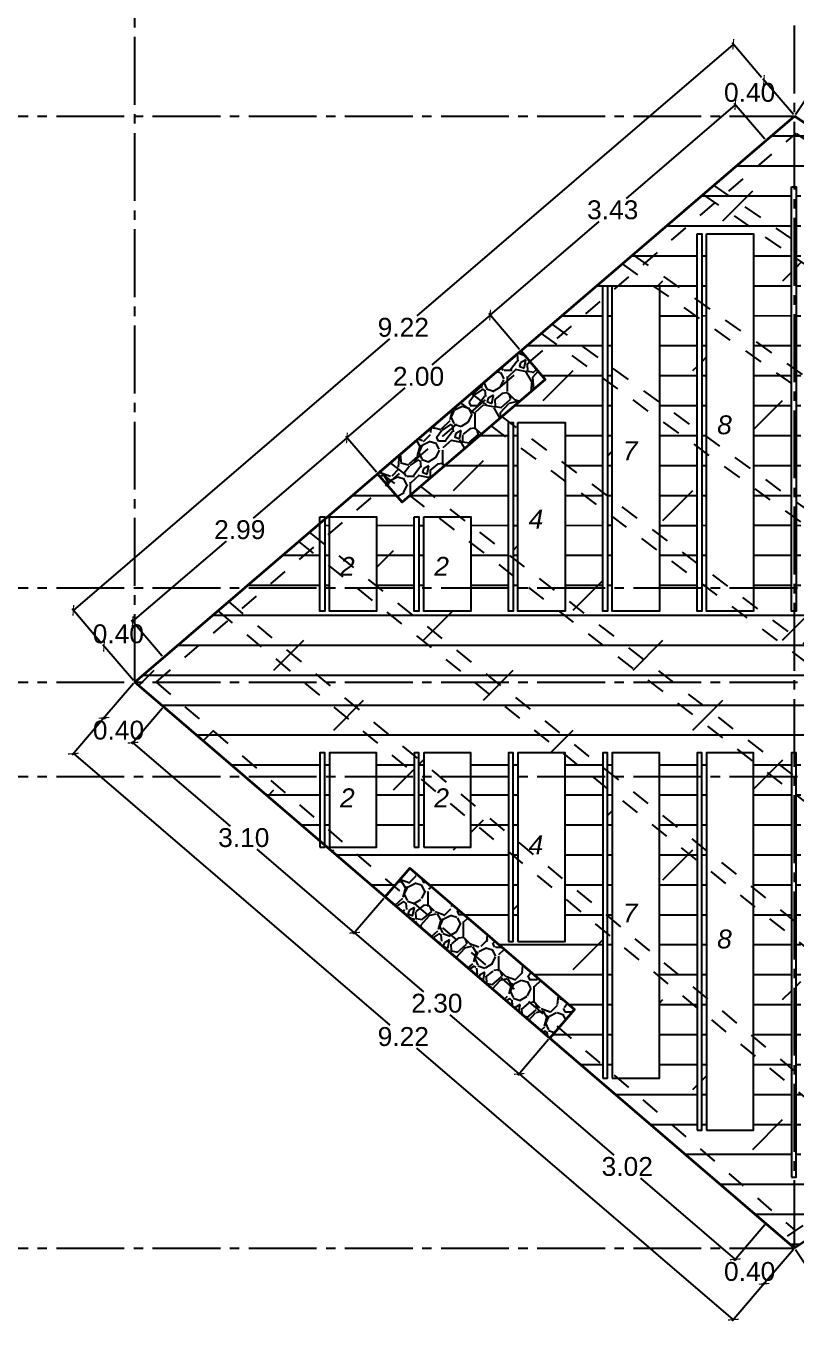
# Model space of a CAD drawing. Header units: millimetres. Extents: x 525387 to 527545, y 2235066 to 2235448.
# Drawn here: x 525720.4 to 525728.57, y 2235115.53 to 2235129.26 of the extents above; entities that cross this region are included whole.
import ezdxf

# ---------------------------------------------------------------- set-up
doc = ezdxf.new("R2010")
doc.units = ezdxf.units.MM
doc.linetypes.add('ACAD_ISO04W100', pattern=[30, 24, -3, 0, -3])
doc.linetypes.add('JIS_02_1.0', pattern=[2, 1, -1])
for name, color, linetype in [('auxiliar', 6, 'Continuous'), ('COTAS', 2, 'Continuous'), ('EJES', 1, 'Continuous'), ('muebles', 2, 'Continuous'), ('pie de plano', 7, 'Continuous'), ('PISOS', 7, 'Continuous')]:
    doc.layers.add(name, color=color, linetype=linetype)
doc.layers.add('muro', color=5, linetype='Continuous', lineweight=35)
doc.styles.add('ARIAL', font='ariali.ttf')
doc.styles.get("Standard").update_dxf_attribs({"font": 'arial.ttf'})
doc.dimstyles.new('ISO-25', dxfattribs={"dimtxt": 0.04, "dimasz": 0.02, "dimexe": 0.02, "dimexo": 0.02, "dimgap": 0.02, "dimtad": 0, "dimtih": 1, "dimtoh": 1, "dimzin": 1, "dimdsep": 46, "dimtxsty": 'Standard', "dimcen": 0.02, "dimazin": 0, "dimtfac": 1, "dimtmove": 0, "dimatfit": 3, "dimfxl": 1, "dimarcsym": 0})
pattern_1 = [(275.5327875, (374.8489626177237, -106.2411473794904), (0.6273574399329953, -6.084874907716776), [0.06834428800000002, -6.766096727913001]), (232.489741, (374.8555520680982, -106.3091733858685), (3.742172111715657, 4.838949047705952), [0.117280944, -11.6108097787048]), (180.0304470999999, (374.7841393160697, -106.4022057998312), (7.551913965062459, -0.02719309270098558), [0.08269630400000003, -8.18694455882]), (314.793689, (374.7440065460292, -106.6340891652735), (-7.150064205075684, 7.236037994876192), [0.106800904, -10.5732874851476]), (340.35365418, (374.8192537547237, -106.70988023588), (-6.21122529612089, 2.243545479999107), [0.10472674, -10.3679615490688]), (44.79368899999994, (374.9178840461332, -106.7450908254305), (-7.236037994876193, -7.150064205075684), [0.106800904, -10.5732874851476]), (85.21424046999998, (374.9936751167397, -106.6698436167359), (-0.713331228173657, -8.301227292328909), [0.1412387319999999, -13.9826230628494]), (119.77532837, (375.0054586785603, -106.5290974094307), (-5.84096313304669, 10.17011610938574), [0.133343904, -13.201051320381]), (168.94956562, (374.9392400379778, -106.4133576097099), (-7.615089159364971, 1.462644555222756), [0.1071626, -10.6091091397424]), (222.7563583, (374.8340642412088, -106.3928174107332), (4.148416395991575, 3.778154232620082), [0.122342656, -5.994787389999998]), (269.9174378, (374.7442345319703, -106.475873628671), (0.004394501780385696, -8.26963969519556), [0.158215584, -15.6633545024354]), (186.3340748299999, (375.0873914885256, -106.266609758957), (-4.649423447424813, -0.5641822458481003), [0.054000908, -5.346113164868801]), (218.9892344, (375.0337199967503, -106.2725674573897), (5.209211191337308, 4.184398494891988), [0.102736396, -10.170927799408]), (272.52, (374.9538664835367, -106.3372067181175), (0.3746566636179876, -0.343069066525513), [0.07184186799999995, -0.6465786216855995]), (250.71859051, (374.8848928492458, -106.3222643965877), (0.9660320055696191, 2.559421451071473), [0.03868826400000001, -3.8301244737788]), (339.3214094900001, (374.8721177144975, -106.3587824350367), (-1.467039057424998, 0.6545505358561683), [0.05471312400000002, -2.680950598]), (78.48375653, (374.9233061435203, -106.3781030751445), (0.2798938724068459, 1.810108123894643), [0.088863932, -2.873259630582]), (209.08505118, (374.9410474037736, -106.2910283596145), (1.060794796647549, 0.4062442607659413), [0.06425742800000002, -1.5421796233656]), (63.90954033399998, (374.6731376559127, -106.5760832999351), (2.306720674400933, 4.775773835756019), [0.09001760000000003, -8.911765334507802]), (117.86617594, (374.7127265640411, -106.4952382137938), (2.748947033521418, -5.272386386344656), [0.075519788, -7.476443135640001]), (340.71859051, (374.8661160710499, -106.2224145463095), (-2.559421451073359, 0.9660320055702818), [0.07737602000000002, -3.7914367177788]), (31.13045967000001, (374.939152147948, -106.2479648158059), (-4.554660655918425, -2.717359436921628), [0.09001760000000003, -8.911765334508]), (26.96395478000001, (374.9054247873559, -106.7887861211809), (-2.46465865986332, -1.187145185038752), [0.08680703999999993, -4.253546862621198]), (342.2951406, (374.982795237817, -106.7494251989936), (-5.836568633452923, 1.90047641053246), [0.072734424, -7.200718676144002]), (114.32140949, (375.2442034253331, -106.5617370461988), (-1.187145185193641, 2.464658659788772), [0.07737602000000002, -3.7914367177788]), (64.87402463999999, (375.2123356364182, -106.4912279770681), (-2.961271209956159, -6.242812893326421), [0.08515654800000004, -8.430475196040002]), (116.96395478, (375.0760995827357, -106.7453188113715), (1.187145185021635, -2.464658659871579), [0.04340352, -4.296950382621201]), (148.829932474, (375.2236192813416, -106.5842164460158), (-1.841695720997398, 0.997619602483961), [0.02590292, -2.564398992905201]), (213.483756532, (375.2014557574955, -106.5708095593257), (1.403863863194308, 0.7809009243283227), [0.10472674, -1.9898109178138]), (233.52900596, (375.1141091110094, -106.6285874387231), (3.056034001422586, 4.089635702864697), [0.09705340000000001, -9.608272972667402]), (351.21006753, (374.9570252432459, -106.4089792911318), (-1.092382393783055, 0.3114814693571332), [0.073264776, -1.758355271936]), (40.67722659000002, (375.0294295682021, -106.4201750460254), (6.581487457871514, 5.683025148798748), [0.127911352, -12.6632018130062]), (108.4653959, (375.126436534742, -106.3368029521167), (1.250320379162404, -3.900110120169852), [0.05230164800000001, -5.177878463622001]), (137.52, (375.1098708883427, -106.2871939029485), (-0.717725730143433, -0.03158759709247172), [0.03048000000000001, -0.4775200000000001]), (167.77643716, (375.0960080297704, -106.6257884999996), (3.99487291136442, -0.9028568114857463), [0.07057339200000001, -6.986788154640001]), (95.53278749999993, (375.0270343954795, -106.6108461784698), (-0.627357439911695, 6.08487490771884), [0.136688576, -6.697752439912999]), (47.51999999999998, (375.0138554947305, -106.4747941657135), (-0.03158759709247172, 0.717725730143433), [0.13208, -0.3759200000000001]), (12.82484650000002, (375.1030534520271, -106.3773834331729), (6.053287309852534, 1.345083173776907), [0.08032191199999994, -7.951863344827998]), (301.5746041, (375.181371530401, -106.3595542828898), (1.155557587976896, -1.746932929699745), [0.073965816, -3.624330007754401]), (255.16597536, (375.2201007006465, -106.4225702187481), (-2.771745628541102, -10.5491672738024), [0.12042902, -11.9224928845876]), (222.94607874, (375.1892684296741, -106.5389857154257), (-4.834554528448964, -4.527467560507797), [0.127405892, -12.613169291248])]

# ---------------------------------------------------------------- blocks, each defined once
blk = doc.blocks.new('_ArchTick')
at = {"color": 0, "linetype": 'ByBlock', "lineweight": 0, "const_width": 0.15}
blk.add_lwpolyline([(-0.5, -0.5), (0.5, 0.5)], dxfattribs=at)
blk = doc.blocks.new('*D290')
at = {"layer": 'COTAS', "color": 0, "linetype": 'Continuous', "lineweight": -2, "transparency": 16777216}
for p, q in [((525728.2344360173, 2235116.545794011), (525727.9090403308, 2235116.16616571)), ((525728.5381386582, 2235116.285477462), (525728.2127429714, 2235115.905849161)), ((525727.9220561584, 2235116.181350843), (525727.9314404483, 2235116.173307166)), ((525728.225758799, 2235115.921034293), (525728.216374509, 2235115.92907797))]:
    blk.add_line(p, q, dxfattribs=at)
at = {"layer": 'Defpoints', "color": 0, "linetype": 'Continuous', "transparency": 16777216}
for p in [(525728.247451845, 2235116.560979143), (525728.5511544856, 2235116.300662594), (525727.9220561584, 2235116.181350843)]:
    blk.add_point(p, dxfattribs=at)
at = {"layer": 'COTAS', "color": 0, "linetype": 'Continuous', "lineweight": -2, "transparency": 16777216, "xscale": 0.08, "yscale": 0.08, "zscale": 0.08}
for p, rotation in [((525727.9220561584, 2235116.181350843), 139.3987053369087), ((525728.225758799, 2235115.921034293), 319.3987053369087)]:
    blk.add_blockref('_ArchTick', p, dxfattribs=dict(at, rotation=rotation))
at = {"layer": 'COTAS', "color": 0, "linetype": 'Continuous', "lineweight": -3, "transparency": 16777216, "insert": (525728.0739074786, 2235116.051192568), "char_height": 0.2, "attachment_point": 5}
blk.add_mtext('0.40', dxfattribs=at)
blk = doc.blocks.new('*D291')
at = {"layer": 'COTAS', "color": 0, "linetype": 'Continuous', "lineweight": -2, "transparency": 16777216}
for p, q in [((525725.941826952, 2235118.510887496), (525725.6164312648, 2235118.131259194)), ((525725.6294470924, 2235118.146444326), (525726.6332050125, 2235117.286080395)), ((525727.9220561576, 2235116.181350842), (525726.9182982367, 2235117.041714774)), ((525728.2344360172, 2235116.545794011), (525727.90904033, 2235116.166165709))]:
    blk.add_line(p, q, dxfattribs=at)
at = {"layer": 'Defpoints', "color": 0, "linetype": 'Continuous', "transparency": 16777216}
for p in [(525725.9548427794, 2235118.526072628), (525725.6294470924, 2235118.146444326), (525728.2474518446, 2235116.560979143)]:
    blk.add_point(p, dxfattribs=at)
at = {"layer": 'COTAS', "color": 0, "linetype": 'Continuous', "lineweight": -2, "transparency": 16777216, "xscale": 0.08, "yscale": 0.08, "zscale": 0.08}
for p, rotation in [((525725.6294470924, 2235118.146444326), 139.3987053525996), ((525727.9220561576, 2235116.181350842), 319.3987053525996)]:
    blk.add_blockref('_ArchTick', p, dxfattribs=dict(at, rotation=rotation))
at = {"layer": 'COTAS', "color": 0, "linetype": 'Continuous', "lineweight": -3, "transparency": 16777216, "insert": (525726.7757516253, 2235117.163897584), "char_height": 0.2, "attachment_point": 5}
blk.add_mtext('3.02', dxfattribs=at)
blk = doc.blocks.new('*D292')
at = {"layer": 'COTAS', "color": 0, "linetype": 'Continuous', "lineweight": -2, "transparency": 16777216}
for p, q in [((525724.1955367663, 2235120.007707654), (525723.87014108, 2235119.628079354)), ((525723.8831569074, 2235119.643264486), (525724.613755388, 2235119.017037217)), ((525725.6294470925, 2235118.146444326), (525724.8988486121, 2235118.772671596)), ((525725.9418269517, 2235118.510887495), (525725.6164312651, 2235118.131259195))]:
    blk.add_line(p, q, dxfattribs=at)
at = {"layer": 'Defpoints', "color": 0, "linetype": 'Continuous', "transparency": 16777216}
for p in [(525724.208552594, 2235120.022892787), (525723.8831569074, 2235119.643264486), (525725.9548427791, 2235118.526072627)]:
    blk.add_point(p, dxfattribs=at)
at = {"layer": 'COTAS', "color": 0, "linetype": 'Continuous', "lineweight": -2, "transparency": 16777216, "xscale": 0.08, "yscale": 0.08, "zscale": 0.08}
for p, rotation in [((525723.8831569074, 2235119.643264486), 139.3987053443007), ((525725.6294470925, 2235118.146444326), 319.3987053443007)]:
    blk.add_blockref('_ArchTick', p, dxfattribs=dict(at, rotation=rotation))
at = {"layer": 'COTAS', "color": 0, "linetype": 'Continuous', "lineweight": -3, "transparency": 16777216, "insert": (525724.756302, 2235118.894854406), "char_height": 0.2, "attachment_point": 5}
blk.add_mtext('2.30', dxfattribs=at)
blk = doc.blocks.new('*D293')
at = {"layer": 'COTAS', "color": 0, "linetype": 'Continuous', "lineweight": -2, "transparency": 16777216}
for p, q in [((525721.845456807, 2235122.022061906), (525721.5200611202, 2235121.642433605)), ((525721.5330769476, 2235121.657618737), (525722.5655703146, 2235120.772624422)), ((525723.883156907, 2235119.643264486), (525722.8506635388, 2235120.528258801)), ((525724.1955367664, 2235120.007707655), (525723.8701410796, 2235119.628079354))]:
    blk.add_line(p, q, dxfattribs=at)
at = {"layer": 'Defpoints', "color": 0, "linetype": 'Continuous', "transparency": 16777216}
for p in [(525721.8584726346, 2235122.037247038), (525721.5330769476, 2235121.657618737), (525724.2085525938, 2235120.022892787)]:
    blk.add_point(p, dxfattribs=at)
at = {"layer": 'COTAS', "color": 0, "linetype": 'Continuous', "lineweight": -2, "transparency": 16777216, "xscale": 0.08, "yscale": 0.08, "zscale": 0.08}
for p, rotation in [((525721.5330769476, 2235121.657618737), 139.3987053503208), ((525723.883156907, 2235119.643264486), 319.3987053503208)]:
    blk.add_blockref('_ArchTick', p, dxfattribs=dict(at, rotation=rotation))
at = {"layer": 'COTAS', "color": 0, "linetype": 'Continuous', "lineweight": -3, "transparency": 16777216, "insert": (525722.7081169273, 2235120.650441612), "char_height": 0.2, "attachment_point": 5}
blk.add_mtext('3.10', dxfattribs=at)
blk = doc.blocks.new('*D294')
at = {"layer": 'COTAS', "color": 0, "linetype": 'Continuous', "lineweight": -2, "transparency": 16777216}
for p, q in [((525721.538138658, 2235122.285477462), (525721.212742971, 2235121.90584916)), ((525721.845456807, 2235122.022061906), (525721.5200611199, 2235121.642433604)), ((525721.2257587984, 2235121.921034292), (525721.2369508416, 2235121.911441112)), ((525721.5330769473, 2235121.657618736), (525721.5218849028, 2235121.667211917))]:
    blk.add_line(p, q, dxfattribs=at)
at = {"layer": 'Defpoints', "color": 0, "linetype": 'Continuous', "transparency": 16777216}
for p in [(525721.5511544854, 2235122.300662593), (525721.8584726343, 2235122.037247038), (525721.2257587984, 2235121.921034292)]:
    blk.add_point(p, dxfattribs=at)
at = {"layer": 'COTAS', "color": 0, "linetype": 'Continuous', "lineweight": -2, "transparency": 16777216, "xscale": 0.08, "yscale": 0.08, "zscale": 0.08}
for p, rotation in [((525721.2257587984, 2235121.921034292), 139.3987053728696), ((525721.5330769473, 2235121.657618736), 319.3987053728696)]:
    blk.add_blockref('_ArchTick', p, dxfattribs=dict(at, rotation=rotation))
at = {"layer": 'COTAS', "color": 0, "linetype": 'Continuous', "lineweight": -3, "transparency": 16777216, "insert": (525721.3794178724, 2235121.789326515), "char_height": 0.2, "attachment_point": 5}
blk.add_mtext('0.40', dxfattribs=at)
blk = doc.blocks.new('*D295')
at = {"layer": 'COTAS', "color": 0, "linetype": 'Continuous', "lineweight": -2, "transparency": 16777216}
for p, q in [((525721.2127429724, 2235121.905849162), (525720.8873472856, 2235121.526220861)), ((525720.9003631133, 2235121.541405994), (525724.2578960824, 2235118.663520591)), ((525727.9003631133, 2235115.541405994), (525724.5428301432, 2235118.419291396)), ((525728.2127429724, 2235115.905849162), (525727.8873472856, 2235115.526220861))]:
    blk.add_line(p, q, dxfattribs=at)
at = {"layer": 'Defpoints', "color": 0, "linetype": 'Continuous', "transparency": 16777216}
for p in [(525721.2257587998, 2235121.921034294), (525728.2257588, 2235115.921034294), (525727.9003631133, 2235115.541405994)]:
    blk.add_point(p, dxfattribs=at)
at = {"layer": 'COTAS', "color": 0, "linetype": 'Continuous', "lineweight": -2, "transparency": 16777216, "xscale": 0.08, "yscale": 0.08, "zscale": 0.08}
for p, rotation in [((525720.9003631133, 2235121.541405994), 139.3987053549955), ((525727.9003631133, 2235115.541405994), 319.3987053549955)]:
    blk.add_blockref('_ArchTick', p, dxfattribs=dict(at, rotation=rotation))
at = {"layer": 'COTAS', "color": 0, "linetype": 'Continuous', "lineweight": -3, "transparency": 16777216, "insert": (525724.4003631133, 2235118.541405994), "char_height": 0.2, "attachment_point": 5}
blk.add_mtext('9.22', dxfattribs=at)
blk = doc.blocks.new('*D301')
at = {"layer": 'COTAS', "color": 0, "linetype": 'Continuous', "lineweight": -2, "transparency": 16777216}
for p, q in [((525728.8950686072, 2235116.505901666), (525729.172418705, 2235116.08987652)), ((525728.5622484895, 2235116.284021588), (525728.8395985872, 2235115.867996441)), ((525729.161324701, 2235116.106517525), (525728.8285045833, 2235115.884637447))]:
    blk.add_line(p, q, dxfattribs=at)
at = {"layer": 'Defpoints', "color": 0, "linetype": 'Continuous', "transparency": 16777216}
for p in [(525728.8839746033, 2235116.522542672), (525728.5511544856, 2235116.300662594), (525728.8285045833, 2235115.884637447)]:
    blk.add_point(p, dxfattribs=at)
at = {"layer": 'COTAS', "color": 0, "linetype": 'Continuous', "lineweight": -2, "transparency": 16777216, "xscale": 0.08, "yscale": 0.08, "zscale": 0.08}
for p, rotation in [((525729.161324701, 2235116.106517525), 33.69006751672998), ((525728.8285045833, 2235115.884637447), 213.69006751673)]:
    blk.add_blockref('_ArchTick', p, dxfattribs=dict(at, rotation=rotation))
at = {"layer": 'COTAS', "color": 0, "linetype": 'Continuous', "lineweight": -3, "transparency": 16777216, "insert": (525728.9949146421, 2235115.995577486), "char_height": 0.2, "attachment_point": 5}
blk.add_mtext('0.40', dxfattribs=at)
blk = doc.blocks.new('*D309')
at = {"layer": 'COTAS', "color": 0, "linetype": 'Continuous', "lineweight": -2, "transparency": 16777216}
for p, q in [((525728.5622484895, 2235128.3173036), (525728.8395985874, 2235128.733328747)), ((525728.8285045834, 2235128.716687741), (525729.161324701, 2235128.494807663)), ((525728.8950686071, 2235128.095423521), (525729.172418705, 2235128.511448669))]:
    blk.add_line(p, q, dxfattribs=at)
at = {"layer": 'Defpoints', "color": 0, "linetype": 'Continuous', "transparency": 16777216}
for p in [(525729.161324701, 2235128.494807663), (525728.5511544856, 2235128.300662594), (525728.8839746031, 2235128.078782516)]:
    blk.add_point(p, dxfattribs=at)
at = {"layer": 'COTAS', "color": 0, "linetype": 'Continuous', "lineweight": -2, "transparency": 16777216, "xscale": 0.08, "yscale": 0.08, "zscale": 0.08}
for p, rotation in [((525728.8285045834, 2235128.716687741), 146.30993248327), ((525729.161324701, 2235128.494807663), 326.30993248327)]:
    blk.add_blockref('_ArchTick', p, dxfattribs=dict(at, rotation=rotation))
at = {"layer": 'COTAS', "color": 0, "linetype": 'Continuous', "lineweight": -3, "transparency": 16777216, "insert": (525728.9949146422, 2235128.605747702), "char_height": 0.2, "attachment_point": 5}
blk.add_mtext('0.40', dxfattribs=at)
blk = doc.blocks.new('*D311')
at = {"layer": 'COTAS', "color": 0, "linetype": 'Continuous', "lineweight": -2, "transparency": 16777216}
for p, q in [((525721.8418412989, 2235122.576164275), (525721.5164456125, 2235122.955792577)), ((525721.52946144, 2235122.940607444), (525721.5200771507, 2235122.932563768)), ((525721.538138658, 2235122.315847727), (525721.2127429717, 2235122.695476027)), ((525721.2257587992, 2235122.680290895), (525721.2351430898, 2235122.688334573))]:
    blk.add_line(p, q, dxfattribs=at)
at = {"layer": 'Defpoints', "color": 0, "linetype": 'Continuous', "transparency": 16777216}
for p in [(525721.52946144, 2235122.940607444), (525721.8548571264, 2235122.560979144), (525721.5511544856, 2235122.300662594)]:
    blk.add_point(p, dxfattribs=at)
at = {"layer": 'COTAS', "color": 0, "linetype": 'Continuous', "lineweight": -2, "transparency": 16777216, "xscale": 0.08, "yscale": 0.08, "zscale": 0.08}
for p, rotation in [((525721.52946144, 2235122.940607444), 40.60129464138709), ((525721.2257587992, 2235122.680290895), 220.6012946413871)]:
    blk.add_blockref('_ArchTick', p, dxfattribs=dict(at, rotation=rotation))
at = {"layer": 'COTAS', "color": 0, "linetype": 'Continuous', "lineweight": -3, "transparency": 16777216, "insert": (525721.3776101201, 2235122.81044917), "char_height": 0.2, "attachment_point": 5}
blk.add_mtext('0.40', dxfattribs=at)
blk = doc.blocks.new('*D312')
at = {"layer": 'COTAS', "color": 0, "linetype": 'Continuous', "lineweight": -2, "transparency": 16777216}
for p, q in [((525723.8025012735, 2235124.888927302), (525722.8084483872, 2235124.036881971)), ((525724.1148811328, 2235124.524484132), (525723.789485446, 2235124.904112434)), ((525721.5294614396, 2235122.940607444), (525722.5235143263, 2235123.792652776)), ((525721.841841299, 2235122.576164275), (525721.5164456121, 2235122.955792577))]:
    blk.add_line(p, q, dxfattribs=at)
at = {"layer": 'Defpoints', "color": 0, "linetype": 'Continuous', "transparency": 16777216}
for p in [(525723.8025012735, 2235124.888927302), (525724.1278969604, 2235124.509299001), (525721.8548571265, 2235122.560979143)]:
    blk.add_point(p, dxfattribs=at)
at = {"layer": 'COTAS', "color": 0, "linetype": 'Continuous', "lineweight": -2, "transparency": 16777216, "xscale": 0.08, "yscale": 0.08, "zscale": 0.08}
for p, rotation in [((525723.8025012735, 2235124.888927302), 40.60129464307118), ((525721.5294614396, 2235122.940607444), 220.6012946430712)]:
    blk.add_blockref('_ArchTick', p, dxfattribs=dict(at, rotation=rotation))
at = {"layer": 'COTAS', "color": 0, "linetype": 'Continuous', "lineweight": -3, "transparency": 16777216, "insert": (525722.6659813566, 2235123.914767373), "char_height": 0.2, "attachment_point": 5}
blk.add_mtext('2.99', dxfattribs=at)
blk = doc.blocks.new('*D313')
at = {"layer": 'COTAS', "color": 0, "linetype": 'Continuous', "lineweight": -2, "transparency": 16777216}
for p, q in [((525725.6333943375, 2235125.82606688), (525725.3079986509, 2235126.205695181)), ((525725.3210144785, 2235126.190510049), (525724.7042249067, 2235125.661833272)), ((525723.8025012739, 2235124.888927301), (525724.4192908459, 2235125.417604078)), ((525724.1148811327, 2235124.524484133), (525723.7894854464, 2235124.904112434))]:
    blk.add_line(p, q, dxfattribs=at)
at = {"layer": 'Defpoints', "color": 0, "linetype": 'Continuous', "transparency": 16777216}
for p in [(525725.3210144785, 2235126.190510049), (525725.6464101649, 2235125.810881748), (525724.1278969602, 2235124.509299001)]:
    blk.add_point(p, dxfattribs=at)
at = {"layer": 'COTAS', "color": 0, "linetype": 'Continuous', "lineweight": -2, "transparency": 16777216, "xscale": 0.08, "yscale": 0.08, "zscale": 0.08}
for p, rotation in [((525725.3210144785, 2235126.190510049), 40.60129465151573), ((525723.8025012739, 2235124.888927301), 220.6012946515158)]:
    blk.add_blockref('_ArchTick', p, dxfattribs=dict(at, rotation=rotation))
at = {"layer": 'COTAS', "color": 0, "linetype": 'Continuous', "lineweight": -3, "transparency": 16777216, "insert": (525724.5617578762, 2235125.539718675), "char_height": 0.2, "attachment_point": 5}
blk.add_mtext('2.00', dxfattribs=at)
blk = doc.blocks.new('*D314')
at = {"layer": 'COTAS', "color": 0, "linetype": 'Continuous', "lineweight": -2, "transparency": 16777216}
for p, q in [((525727.922056158, 2235128.419974347), (525726.7640819304, 2235127.427425008)), ((525728.2344360171, 2235128.055531178), (525727.9090403304, 2235128.435159478)), ((525725.3210144785, 2235126.190510049), (525726.4789887063, 2235127.183059387)), ((525725.6333943376, 2235125.82606688), (525725.3079986509, 2235126.205695181))]:
    blk.add_line(p, q, dxfattribs=at)
at = {"layer": 'Defpoints', "color": 0, "linetype": 'Continuous', "transparency": 16777216}
for p in [(525727.922056158, 2235128.419974347), (525728.2474518445, 2235128.040346046), (525725.646410165, 2235125.810881748)]:
    blk.add_point(p, dxfattribs=at)
at = {"layer": 'COTAS', "color": 0, "linetype": 'Continuous', "lineweight": -2, "transparency": 16777216, "xscale": 0.08, "yscale": 0.08, "zscale": 0.08}
for p, rotation in [((525727.922056158, 2235128.419974347), 40.60129465345191), ((525725.3210144785, 2235126.190510049), 220.6012946534519)]:
    blk.add_blockref('_ArchTick', p, dxfattribs=dict(at, rotation=rotation))
at = {"layer": 'COTAS', "color": 0, "linetype": 'Continuous', "lineweight": -3, "transparency": 16777216, "insert": (525726.6215353184, 2235127.305242198), "char_height": 0.2, "attachment_point": 5}
blk.add_mtext('3.43', dxfattribs=at)
blk = doc.blocks.new('*D315')
at = {"layer": 'COTAS', "color": 0, "linetype": 'Continuous', "lineweight": -2, "transparency": 16777216}
for p, q in [((525728.5381386577, 2235128.315847726), (525728.2127429706, 2235128.695476028)), ((525728.225758798, 2235128.680290896), (525728.2163745121, 2235128.672247223)), ((525728.2344360173, 2235128.055531177), (525727.90904033, 2235128.435159479)), ((525727.9220561574, 2235128.419974347), (525727.9314404507, 2235128.428018027))]:
    blk.add_line(p, q, dxfattribs=at)
at = {"layer": 'Defpoints', "color": 0, "linetype": 'Continuous', "transparency": 16777216}
for p in [(525728.225758798, 2235128.680290896), (525728.5511544852, 2235128.300662594), (525728.2474518447, 2235128.040346045)]:
    blk.add_point(p, dxfattribs=at)
at = {"layer": 'COTAS', "color": 0, "linetype": 'Continuous', "lineweight": -2, "transparency": 16777216, "xscale": 0.08, "yscale": 0.08, "zscale": 0.08}
for p, rotation in [((525728.225758798, 2235128.680290896), 40.60129462330023), ((525727.9220561574, 2235128.419974347), 220.6012946233002)]:
    blk.add_blockref('_ArchTick', p, dxfattribs=dict(at, rotation=rotation))
at = {"layer": 'COTAS', "color": 0, "linetype": 'Continuous', "lineweight": -3, "transparency": 16777216, "insert": (525728.0739074808, 2235128.550132624), "char_height": 0.2, "attachment_point": 5}
blk.add_mtext('0.40', dxfattribs=at)
blk = doc.blocks.new('*D316')
at = {"layer": 'COTAS', "color": 0, "linetype": 'Continuous', "lineweight": -2, "transparency": 16777216}
for p, q in [((525727.9003631121, 2235129.059919196), (525724.5428301429, 2235126.182033794)), ((525728.1997271437, 2235128.710661159), (525727.8873472846, 2235129.075104328)), ((525720.9003631128, 2235123.059919196), (525724.257896082, 2235125.937804599)), ((525721.1997271442, 2235122.710661159), (525720.8873472853, 2235123.075104328))]:
    blk.add_line(p, q, dxfattribs=at)
at = {"layer": 'Defpoints', "color": 0, "linetype": 'Continuous', "transparency": 16777216}
for p in [(525727.9003631121, 2235129.059919196), (525728.2127429711, 2235128.695476027), (525721.2127429717, 2235122.695476027)]:
    blk.add_point(p, dxfattribs=at)
at = {"layer": 'COTAS', "color": 0, "linetype": 'Continuous', "lineweight": -2, "transparency": 16777216, "xscale": 0.08, "yscale": 0.08, "zscale": 0.08}
for p, rotation in [((525727.9003631121, 2235129.059919196), 40.60129464735863), ((525720.9003631128, 2235123.059919196), 220.6012946473586)]:
    blk.add_blockref('_ArchTick', p, dxfattribs=dict(at, rotation=rotation))
at = {"layer": 'COTAS', "color": 0, "linetype": 'Continuous', "lineweight": -3, "transparency": 16777216, "insert": (525724.4003631123, 2235126.059919196), "char_height": 0.2, "attachment_point": 5}
blk.add_mtext('9.22', dxfattribs=at)

msp = doc.modelspace()

# ---------------------------------------------------------------- hatches: boundary and pattern name
at = {"layer": 'muro', "linetype": 'Continuous', "lineweight": -3}
h = msp.add_hatch(dxfattribs=at)
h.set_pattern_fill('GRAVEL', color=41, scale=0.02, angle=47.51999999999998)
h.set_pattern_definition(pattern_1)
h.paths.add_polyline_path([(525724.1278969604, 2235124.509299001), (525725.646410165, 2235125.810881748), (525725.9067267143, 2235125.507179107), (525724.3882135098, 2235124.20559636)])
h = msp.add_hatch(dxfattribs=at)
h.set_pattern_fill('GRAVEL', color=41, scale=0.02, angle=47.51999999999998)
h.set_pattern_definition(pattern_1)
h.paths.add_polyline_path([(525724.2085525938, 2235120.022892787), (525724.4688691432, 2235120.326595427), (525726.2151593287, 2235118.829775269), (525725.9548427791, 2235118.526072627)])
at = {"layer": 'PISOS', "linetype": 'Continuous'}
h = msp.add_hatch(dxfattribs=at)
h.set_pattern_fill('DOLMIT', color=30, scale=0.05)
h.set_pattern_definition([(0, (5.62637140811421, -2.378599222749472), (0, 0.3175), []), (45, (5.62637140811421, -2.378599222749472), (-0.6349995671750494, 0.6349995671750494), [0.4490128060534577, -0.8980256121069154])])
h.paths.add_polyline_path([(525732.9055510259, 2235119.684333791), (525733.1274311044, 2235119.351513673), (525736.0511544856, 2235121.300662594), (525736.0511544856, 2235123.300662594), (525733.3333909679, 2235125.112504939), (525733.1115108894, 2235124.779684821), (525731.1977952123, 2235126.055495272), (525731.419675291, 2235126.38831539), (525728.5511544856, 2235128.300662594), (525725.6464101651, 2235125.810881748), (525725.9067267143, 2235125.507179107), (525724.3882135098, 2235124.20559636), (525724.1278969602, 2235124.509299001), (525723.5664149445, 2235124.028028701), (525723.5664149445, 2235123.050662594), (525723.5164149444, 2235123.050662594), (525723.5164149444, 2235123.985171559), (525721.5511544856, 2235122.300662594), (525723.5164149444, 2235120.616153629), (525723.5164149444, 2235121.550662594), (525723.5664149445, 2235121.550662594), (525723.5664149445, 2235120.573296486), (525724.208552594, 2235120.022892787), (525724.4688691432, 2235120.326595427), (525726.2151593287, 2235118.829775269), (525725.9548427794, 2235118.526072628), (525728.5511544856, 2235116.300662594), (525731.4633305157, 2235118.242113281), (525731.2414504371, 2235118.574933399)])
h.paths.add_polyline_path([(525730.5164149444, 2235121.550662594), (525730.5664149445, 2235121.550662594), (525730.5664149445, 2235118.550662594), (525730.5164149444, 2235118.550662594)], flags=16)
h.paths.add_polyline_path([(525730.6164149445, 2235121.550662594), (525731.1164149445, 2235121.550662594), (525731.1164149445, 2235118.550662594), (525730.6164149445, 2235118.550662594)], flags=16)
h.paths.add_polyline_path([(525730.1164149445, 2235121.550662594), (525730.1164149445, 2235117.550662594), (525729.6164149445, 2235117.550662594), (525729.6164149445, 2235121.550662594)], flags=16)
h.paths.add_polyline_path([(525730.5164149444, 2235123.050662594), (525730.5164149444, 2235126.050662594), (525730.5664149445, 2235126.050662594), (525730.5664149445, 2235123.050662594)], flags=16)
h.paths.add_polyline_path([(525730.6164149445, 2235123.050662594), (525730.6164149445, 2235126.050662594), (525731.1164149445, 2235126.050662594), (525731.1164149445, 2235123.050662594)], flags=16)
h.paths.add_polyline_path([(525730.1164149445, 2235123.050662594), (525729.6164149445, 2235123.050662594), (525729.6164149445, 2235127.050662594), (525730.1164149445, 2235127.050662594)], flags=16)
h.paths.add_polyline_path([(525729.5664149445, 2235121.550662594), (525729.5664149445, 2235117.550662594), (525729.5164149444, 2235117.550662594), (525729.5164149444, 2235121.550662594)], flags=16)
h.paths.add_polyline_path([(525731.5164149444, 2235121.550662594), (525731.5664149445, 2235121.550662594), (525731.5664149445, 2235119.550662594), (525731.5164149444, 2235119.550662594)], flags=16)
h.paths.add_polyline_path([(525729.5664149445, 2235123.050662594), (525729.5164149444, 2235123.050662594), (525729.5164149444, 2235127.050662594), (525729.5664149445, 2235127.050662594)], flags=16)
h.paths.add_polyline_path([(525731.6164149445, 2235121.550662594), (525732.1164149445, 2235121.550662594), (525732.1164149445, 2235119.550662594), (525731.6164149445, 2235119.550662594)], flags=16)
h.paths.add_polyline_path([(525731.5164149444, 2235123.050662594), (525731.5164149444, 2235125.050662594), (525731.5664149445, 2235125.050662594), (525731.5664149445, 2235123.050662594)], flags=16)
h.paths.add_polyline_path([(525731.6164149445, 2235123.050662594), (525731.6164149445, 2235125.050662594), (525732.1164149445, 2235125.050662594), (525732.1164149445, 2235123.050662594)], flags=16)
h.paths.add_polyline_path([(525729.1164149445, 2235121.550662594), (525729.1164149445, 2235117.050662594), (525728.6164149445, 2235117.050662594), (525728.6164149445, 2235121.550662594)], flags=16)
h.paths.add_polyline_path([(525729.1164149445, 2235123.050662594), (525728.6164149445, 2235123.050662594), (525728.6164149445, 2235127.550662594), (525729.1164149445, 2235127.550662594)], flags=16)
h.paths.add_polyline_path([(525728.5664149445, 2235121.550662594), (525728.5664149445, 2235117.050662594), (525728.5164149444, 2235117.050662594), (525728.5164149444, 2235121.550662594)], flags=16)
h.paths.add_polyline_path([(525728.5664149445, 2235123.050662594), (525728.5164149444, 2235123.050662594), (525728.5164149444, 2235127.550662594), (525728.5664149445, 2235127.550662594)], flags=16)
h.paths.add_polyline_path([(525728.1164149445, 2235121.550662594), (525728.1164149445, 2235117.550662594), (525727.6164149445, 2235117.550662594), (525727.6164149445, 2235121.550662594)], flags=16)
edge = h.paths.add_edge_path(flags=16)
edge.add_line((525732.9288747833, 2235122.160264918), (525732.9164149447, 2235122.160264918))
edge.add_line((525732.9164085172, 2235122.16025849), (525732.928868484, 2235122.16025849))
edge.add_spline(control_points=[(525732.9288729316, 2235121.611075079), (525732.9288640968, 2235121.664969333), (525732.928873553, 2235122.104860319), (525732.9288747833, 2235122.160264918)], knot_values=[5.057852021218152, 5.057852021218152, 5.057852021218152, 5.057852021218152, 5.940469445185541, 5.940469445185541, 5.940469445185541, 5.940469445185541], degree=3, periodic=0)
edge = h.paths.add_edge_path(flags=16)
edge.add_line((525732.928874912, 2235121.585673072), (525733.1352039347, 2235121.585673072))
edge.add_spline(control_points=[(525733.132932984, 2235121.583012032), (525733.1374162582, 2235121.586900751), (525733.1406975652, 2235121.592152127), (525733.1422337692, 2235121.597879148)], knot_values=[7, 7, 7, 7, 8, 8, 8, 8], degree=3, periodic=0)
edge.add_spline(control_points=[(525733.1422337692, 2235121.597879148), (525733.1426354966, 2235121.599370359), (525733.1429311677, 2235121.60097084), (525733.1430950721, 2235121.602500617)], knot_values=[6, 6, 6, 6, 7, 7, 7, 7], degree=3, periodic=0)
edge.add_spline(control_points=[(525733.1430950721, 2235121.602500617), (525733.1463795926, 2235121.633417532), (525733.1500337024, 2235121.675891333), (525733.1521451797, 2235121.706898235)], knot_values=[5, 5, 5, 5, 6, 6, 6, 6], degree=3, periodic=0)
edge.add_spline(control_points=[(525733.1521451797, 2235121.706898235), (525733.1542180914, 2235121.73776373), (525733.1562138714, 2235121.78007684), (525733.1571137405, 2235121.810993756)], knot_values=[4, 4, 4, 4, 5, 5, 5, 5], degree=3, periodic=0)
edge.add_spline(control_points=[(525733.1571137405, 2235121.810993756), (525733.1604657511, 2235121.92939076), (525733.155574322, 2235122.051033719), (525733.1430950721, 2235122.168820098)], knot_values=[3, 3, 3, 3, 4, 4, 4, 4], degree=3, periodic=0)
edge.add_spline(control_points=[(525733.1430950721, 2235122.168820098), (525733.1426740622, 2235122.172811658), (525733.1414367429, 2235122.176719659), (525733.1394891699, 2235122.180222719)], knot_values=[2, 2, 2, 2, 3, 3, 3, 3], degree=3, periodic=0)
edge.add_spline(control_points=[(525733.1394891699, 2235122.180222719), (525733.1369534687, 2235122.184799194), (525733.1331900896, 2235122.18869434), (525733.1287003874, 2235122.19138109)], knot_values=[1, 1, 1, 1, 2, 2, 2, 2], degree=3, periodic=0)
edge.add_spline(control_points=[(525733.1287003874, 2235122.19138109), (525733.1242538643, 2235122.194055181), (525733.1190863965, 2235122.195536598), (525733.1138935256, 2235122.195648607)], knot_values=[0.03919110576119356, 0.03919110576119356, 0.03919110576119356, 0.03919110576119356, 1, 1, 1, 1], degree=3, periodic=0)
edge.add_spline(control_points=[(525733.1138935254, 2235122.195648607), (525733.0905264515, 2235122.195648396), (525733.0764466769, 2235122.195650215), (525733.0761641276, 2235122.195655467)], knot_values=[0, 0, 0, 0, 0.1634146282220537, 0.1634146282220537, 0.1634146282220537, 0.1634146282220537], degree=3, periodic=0)
edge.add_line((525732.9585805266, 2235122.195656399), (525732.9578474688, 2235122.195642611))
edge.add_line((525732.9578474688, 2235122.195642611), (525732.9522393586, 2235122.194922716))
edge.add_line((525732.9522393586, 2235122.194922716), (525732.928874912, 2235122.181170498))
edge.add_line((525732.928874912, 2235122.181170498), (525732.928874912, 2235121.585673072))
edge = h.paths.add_edge_path(flags=16)
edge.add_line((525732.9164085172, 2235122.41566469), (525732.9164085172, 2235122.441066697))
edge.add_line((525732.9164085172, 2235122.441066697), (525732.9288729307, 2235122.990162828))
edge.add_spline(control_points=[(525732.9288747833, 2235122.441060269), (525732.928873553, 2235122.496464868), (525732.9288640968, 2235122.936355854), (525732.9288729316, 2235122.990250108)], knot_values=[5.057852021218152, 5.057852021218152, 5.057852021218152, 5.057852021218152, 5.940469445185541, 5.940469445185541, 5.940469445185541, 5.940469445185541], degree=3, periodic=0)
edge.add_line((525732.9288729316, 2235122.990250108), (525732.9164149447, 2235122.990250108))
edge.add_line((525732.9164149447, 2235122.990250108), (525732.8810051132, 2235123.025659939))
edge.add_spline(control_points=[(525732.9585384394, 2235123.025659939), (525732.9587306897, 2235123.025659939), (525732.9948389246, 2235123.025659939), (525733.0211596562, 2235123.025659939)], knot_values=[0.363617622800011, 0.363617622800011, 0.363617622800011, 0.363617622800011, 1, 1, 1, 1], degree=3, periodic=0)
edge.add_line((525733.0211596561, 2235123.025659939), (525733.0211596561, 2235123.030660638))
edge.add_line((525733.0211596561, 2235123.030660638), (525733.6511544858, 2235123.030660638))
edge.add_line((525733.6511544858, 2235123.030660638), (525733.6511544858, 2235122.980660079))
edge.add_line((525733.6511544858, 2235122.980660079), (525733.6511544858, 2235122.450669581))
edge.add_line((525733.6511544858, 2235122.450669581), (525733.6511544858, 2235122.400662594))
edge.add_line((525733.6511544858, 2235122.400662594), (525732.928874912, 2235122.400662594))
edge.add_line((525732.928874912, 2235122.400662594), (525732.928874912, 2235122.415658263))
edge.add_line((525732.928874912, 2235122.415658263), (525732.9164149447, 2235122.415658263))
h.paths.add_polyline_path([(525728.1164149445, 2235123.050662594), (525727.6164149445, 2235123.050662594), (525727.6164149445, 2235127.050662594), (525728.1164149445, 2235127.050662594)], flags=16)
edge = h.paths.add_edge_path(flags=16)
edge.add_spline(control_points=[(525733.1287003874, 2235122.409944097), (525733.1242538643, 2235122.407270007), (525733.1190863965, 2235122.40578859), (525733.1138935256, 2235122.40567658)], knot_values=[0.03919110576119356, 0.03919110576119356, 0.03919110576119356, 0.03919110576119356, 1, 1, 1, 1], degree=3, periodic=0)
edge.add_line((525733.1188460827, 2235122.405663293), (525733.0211660836, 2235122.405663293))
edge.add_line((525733.0211660836, 2235122.405663293), (525733.0211660836, 2235122.363230172))
h.paths.add_polyline_path([(525727.5664149445, 2235121.550662594), (525727.5664149445, 2235117.550662594), (525727.5164149444, 2235117.550662594), (525727.5164149444, 2235121.550662594)], flags=16)
h.paths.add_polyline_path([(525727.5664149445, 2235123.050662594), (525727.5164149444, 2235123.050662594), (525727.5164149444, 2235127.050662594), (525727.5664149445, 2235127.050662594)], flags=16)
h.paths.add_polyline_path([(525727.1164149445, 2235121.550662594), (525727.1164149445, 2235118.100662594), (525726.6164149445, 2235118.100662594), (525726.6164149445, 2235121.550662594)], flags=16)
h.paths.add_polyline_path([(525727.1164149445, 2235123.050662594), (525726.6164149445, 2235123.050662594), (525726.6164149445, 2235126.500662594), (525727.1164149445, 2235126.500662594)], flags=16)
h.paths.add_polyline_path([(525726.5664149445, 2235121.550662594), (525726.5664149445, 2235118.100662594), (525726.5164149444, 2235118.100662594), (525726.5164149444, 2235121.550662594)], flags=16)
h.paths.add_polyline_path([(525726.5664149445, 2235123.050662594), (525726.5164149444, 2235123.050662594), (525726.5164149444, 2235126.500662594), (525726.5664149445, 2235126.500662594)], flags=16)
h.paths.add_polyline_path([(525726.1164149445, 2235121.550662594), (525726.1164149445, 2235119.550662594), (525725.6164149445, 2235119.550662594), (525725.6164149445, 2235121.550662594)], flags=16)
h.paths.add_polyline_path([(525734.8511544856, 2235123.050662594), (525735.4511544856, 2235123.050662594), (525735.4511544856, 2235121.550662594), (525734.8511544856, 2235121.550662594)], flags=16)
h.paths.add_polyline_path([(525726.1164149445, 2235123.050662594), (525725.6164149445, 2235123.050662594), (525725.6164149445, 2235125.050662594), (525726.1164149445, 2235125.050662594)], flags=16)
h.paths.add_polyline_path([(525725.5664149445, 2235121.550662594), (525725.5664149445, 2235119.550662594), (525725.5164149444, 2235119.550662594), (525725.5164149444, 2235121.550662594)], flags=16)
h.paths.add_polyline_path([(525725.5664149445, 2235123.050662594), (525725.5164149444, 2235123.050662594), (525725.5164149444, 2235125.050662594), (525725.5664149445, 2235125.050662594)], flags=16)
h.paths.add_polyline_path([(525725.1164149445, 2235121.550662594), (525725.1164149445, 2235120.550662594), (525724.6164149445, 2235120.550662594), (525724.6164149445, 2235121.550662594)], flags=16)
h.paths.add_polyline_path([(525725.1164149445, 2235123.050662594), (525724.6164149445, 2235123.050662594), (525724.6164149445, 2235124.050662594), (525725.1164149445, 2235124.050662594)], flags=16)
h.paths.add_polyline_path([(525724.5664149445, 2235121.550662594), (525724.5664149445, 2235120.550662594), (525724.5164149444, 2235120.550662594), (525724.5164149444, 2235121.550662594)], flags=16)
h.paths.add_polyline_path([(525724.5664149445, 2235123.050662594), (525724.5164149444, 2235123.050662594), (525724.5164149444, 2235124.050662594), (525724.5664149445, 2235124.050662594)], flags=16)
h.paths.add_polyline_path([(525724.1164149445, 2235121.550662594), (525724.1164149445, 2235120.550662594), (525723.6164149445, 2235120.550662594), (525723.6164149445, 2235121.550662594)], flags=16)
h.paths.add_polyline_path([(525724.1164149445, 2235123.050662594), (525723.6164149445, 2235123.050662594), (525723.6164149445, 2235124.050662594), (525724.1164149445, 2235124.050662594)], flags=16)
h.paths.add_polyline_path([(525723.6792248873, 2235120.923048907), (525723.9366600852, 2235120.923048907), (525723.9366600852, 2235121.224276738), (525723.6792248873, 2235121.224276738)], flags=8)
h.paths.add_polyline_path([(525724.6792248873, 2235120.923048907), (525724.9366600852, 2235120.923048907), (525724.9366600852, 2235121.224276738), (525724.6792248873, 2235121.224276738)], flags=8)
h.paths.add_polyline_path([(525725.6794295257, 2235120.424072099), (525725.934818339, 2235120.424072099), (525725.934818339, 2235120.7240721), (525725.6794295257, 2235120.7240721)], flags=8)
h.paths.add_polyline_path([(525726.680111654, 2235119.70248274), (525726.9450502625, 2235119.70248274), (525726.9450502625, 2235119.998389971), (525726.680111654, 2235119.998389971)], flags=8)
h.paths.add_polyline_path([(525727.6783381206, 2235119.42216214), (525727.9382289802, 2235119.42216214), (525727.9382289802, 2235119.728710571), (525727.6783381206, 2235119.728710571)], flags=8)
h.paths.add_polyline_path([(525728.678372227, 2235119.172196247), (525728.9358756377, 2235119.172196247), (525728.9358756377, 2235119.47854004), (525728.678372227, 2235119.47854004)], flags=8)
h.paths.add_polyline_path([(525729.6783381206, 2235119.42216214), (525729.9382289802, 2235119.42216214), (525729.9382289802, 2235119.728710571), (525729.6783381206, 2235119.728710571)], flags=8)
h.paths.add_polyline_path([(525730.678372227, 2235119.922196247), (525730.9391498532, 2235119.922196247), (525730.9391498532, 2235120.22854004), (525730.678372227, 2235120.22854004)], flags=8)
h.paths.add_polyline_path([(525731.6794295257, 2235120.424072099), (525731.934818339, 2235120.424072099), (525731.934818339, 2235120.7240721), (525731.6794295257, 2235120.7240721)], flags=8)
h.paths.add_polyline_path([(525723.6792248873, 2235123.37704845), (525723.9366600852, 2235123.37704845), (525723.9366600852, 2235123.678276281), (525723.6792248873, 2235123.678276281)], flags=8)
h.paths.add_polyline_path([(525724.6792248873, 2235123.37704845), (525724.9366600852, 2235123.37704845), (525724.9366600852, 2235123.678276281), (525724.6792248873, 2235123.678276281)], flags=8)
h.paths.add_polyline_path([(525725.6794295257, 2235123.877253088), (525725.934818339, 2235123.877253088), (525725.934818339, 2235124.177253089), (525725.6794295257, 2235124.177253089)], flags=8)
h.paths.add_polyline_path([(525726.680111654, 2235124.602935217), (525726.9450502625, 2235124.602935217), (525726.9450502625, 2235124.898842447), (525726.680111654, 2235124.898842447)], flags=8)
h.paths.add_polyline_path([(525727.6783381206, 2235124.872614617), (525727.9382289802, 2235124.872614617), (525727.9382289802, 2235125.179163048), (525727.6783381206, 2235125.179163048)], flags=8)
h.paths.add_polyline_path([(525728.678372227, 2235125.122785149), (525728.9358756377, 2235125.122785149), (525728.9358756377, 2235125.429128941), (525728.678372227, 2235125.429128941)], flags=8)
h.paths.add_polyline_path([(525729.6783381206, 2235124.872614617), (525729.9382289802, 2235124.872614617), (525729.9382289802, 2235125.179163048), (525729.6783381206, 2235125.179163048)], flags=8)
h.paths.add_polyline_path([(525730.678372227, 2235124.372785149), (525730.9391498532, 2235124.372785149), (525730.9391498532, 2235124.679128941), (525730.678372227, 2235124.679128941)], flags=8)
h.paths.add_polyline_path([(525731.6794295257, 2235123.877253088), (525731.934818339, 2235123.877253088), (525731.934818339, 2235124.177253089), (525731.6794295257, 2235124.177253089)], flags=8)

# ---------------------------------------------------------------- linework, layer by layer
at = {"layer": 'auxiliar', "linetype": 'JIS_02_1.0', "lineweight": -3, "ltscale": 0.2}
for p, q in [((525721.7802388358, 2235122.299458941), (525728.5669834014, 2235128.116668569)), ((525728.5669834015, 2235128.116668569), (525737.2910582379, 2235122.307542659)), ((525727.5793060345, 2235127.467649636), (525736.3197200499, 2235121.479706304)), ((525727.6931945249, 2235127.565268342), (525736.4445275938, 2235121.562911334)), ((525726.835234564, 2235126.82987409), (525735.3379007023, 2235120.825160073)), ((525726.721346074, 2235126.732255384), (525735.2130931584, 2235120.741955043)), ((525725.9772746033, 2235126.094479838), (525734.2312738114, 2235120.087408811)), ((525725.863386113, 2235125.996861132), (525734.1064662664, 2235120.004203783)), ((525725.0054261524, 2235125.26146688), (525732.9998393758, 2235119.266452521)), ((525725.1193146425, 2235125.359085585), (525733.1246469201, 2235119.34965755)), ((525724.2613546818, 2235124.623691333), (525732.0180200273, 2235118.611906291)), ((525724.1474661916, 2235124.526072628), (525731.8932124831, 2235118.528701262)), ((525723.4033947211, 2235123.888297081), (525730.9113931372, 2235117.874155028)), ((525723.2895062309, 2235123.790678376), (525730.7865855929, 2235117.790949999)), ((525722.4315462703, 2235123.055284124), (525729.6799587015, 2235117.053198738)), ((525722.5454347603, 2235123.152902829), (525729.804766244, 2235117.13640377)), ((525721.7802388358, 2235122.299458941), (525728.5577108255, 2235116.485311051)), ((525737.2910582381, 2235122.307542659), (525728.4328473345, 2235116.402068723))]:
    msp.add_line(p, q, dxfattribs=at)
at = {"layer": 'EJES', "linetype": 'ACAD_ISO04W100', "ltscale": 0.03}
for p, q in [((525721.5511544856, 2235122.300662594), (525721.5511544856, 2235130.750421502)), ((525728.5511544856, 2235116.300662594), (525728.5511544856, 2235130.750421502)), ((525717.6604460995, 2235128.300662594), (525728.5511544856, 2235128.300662594)), ((525717.6604460995, 2235123.300662594), (525736.4511544855, 2235123.300662594)), ((525717.6604460995, 2235122.300662594), (525737.5511544856, 2235122.300662594)), ((525717.6604460995, 2235121.300662594), (525736.4511544855, 2235121.300662594)), ((525717.6604460995, 2235116.300662594), (525728.5511544856, 2235116.300662594))]:
    msp.add_line(p, q, dxfattribs=at)
at = {"layer": 'muebles', "color": 6}
for points in [[(525728.5164149444, 2235127.550662594), (525728.5664149445, 2235127.550662594), (525728.5664149445, 2235123.050662594), (525728.5164149444, 2235123.050662594)], [(525727.5164149444, 2235127.050662594), (525727.5664149445, 2235127.050662594), (525727.5664149445, 2235123.050662594), (525727.5164149444, 2235123.050662594)], [(525727.6164149445, 2235127.050662594), (525728.1164149445, 2235127.050662594), (525728.1164149445, 2235123.050662594), (525727.6164149445, 2235123.050662594)], [(525726.5164149444, 2235126.500662594), (525726.5664149445, 2235126.500662594), (525726.5664149445, 2235123.050662594), (525726.5164149444, 2235123.050662594)], [(525726.6164149445, 2235126.500662594), (525727.1164149445, 2235126.500662594), (525727.1164149445, 2235123.050662594), (525726.6164149445, 2235123.050662594)], [(525725.5164149444, 2235125.050662594), (525725.5664149445, 2235125.050662594), (525725.5664149445, 2235123.050662594), (525725.5164149444, 2235123.050662594)], [(525725.6164149445, 2235125.050662594), (525726.1164149445, 2235125.050662594), (525726.1164149445, 2235123.050662594), (525725.6164149445, 2235123.050662594)], [(525723.5164149444, 2235124.050662594), (525723.5664149445, 2235124.050662594), (525723.5664149445, 2235123.050662594), (525723.5164149444, 2235123.050662594)], [(525723.6164149445, 2235124.050662594), (525724.1164149445, 2235124.050662594), (525724.1164149445, 2235123.050662594), (525723.6164149445, 2235123.050662594)], [(525724.5164149444, 2235124.050662594), (525724.5664149445, 2235124.050662594), (525724.5664149445, 2235123.050662594), (525724.5164149444, 2235123.050662594)], [(525724.6164149445, 2235124.050662594), (525725.1164149445, 2235124.050662594), (525725.1164149445, 2235123.050662594), (525724.6164149445, 2235123.050662594)], [(525723.5164149444, 2235120.550662594), (525723.5664149445, 2235120.550662594), (525723.5664149445, 2235121.550662594), (525723.5164149444, 2235121.550662594)], [(525723.6164149445, 2235120.550662594), (525724.1164149445, 2235120.550662594), (525724.1164149445, 2235121.550662594), (525723.6164149445, 2235121.550662594)], [(525724.5164149444, 2235120.550662594), (525724.5664149445, 2235120.550662594), (525724.5664149445, 2235121.550662594), (525724.5164149444, 2235121.550662594)], [(525724.6164149445, 2235120.550662594), (525725.1164149445, 2235120.550662594), (525725.1164149445, 2235121.550662594), (525724.6164149445, 2235121.550662594)], [(525725.5164149444, 2235119.550662594), (525725.5664149445, 2235119.550662594), (525725.5664149445, 2235121.550662594), (525725.5164149444, 2235121.550662594)], [(525725.6164149445, 2235119.550662594), (525726.1164149445, 2235119.550662594), (525726.1164149445, 2235121.550662594), (525725.6164149445, 2235121.550662594)], [(525726.5164149444, 2235118.100662594), (525726.5664149445, 2235118.100662594), (525726.5664149445, 2235121.550662594), (525726.5164149444, 2235121.550662594)], [(525726.6164149445, 2235118.100662594), (525727.1164149445, 2235118.100662594), (525727.1164149445, 2235121.550662594), (525726.6164149445, 2235121.550662594)], [(525727.5164149444, 2235117.550662594), (525727.5664149445, 2235117.550662594), (525727.5664149445, 2235121.550662594), (525727.5164149444, 2235121.550662594)], [(525727.6164149445, 2235117.550662594), (525728.1164149445, 2235117.550662594), (525728.1164149445, 2235121.550662594), (525727.6164149445, 2235121.550662594)], [(525728.5164149444, 2235117.050662594), (525728.5664149445, 2235117.050662594), (525728.5664149445, 2235121.550662594), (525728.5164149444, 2235121.550662594)]]:
    msp.add_lwpolyline(points, close=True, dxfattribs=at)
at = {"layer": 'muro', "color": 3}
for p, q in [((525721.5511544856, 2235122.300662594), (525728.5511544856, 2235128.300662594)), ((525728.5511544856, 2235128.300662594), (525737.5511544856, 2235122.300662594)), ((525728.5511544856, 2235116.300662594), (525721.5511544856, 2235122.300662594)), ((525737.5511544856, 2235122.300662594), (525728.5511544856, 2235116.300662594))]:
    msp.add_line(p, q, dxfattribs=at)
at = {"layer": 'muro'}
for points in [[(525724.1278969604, 2235124.509299001), (525725.646410165, 2235125.810881748), (525725.9067267143, 2235125.507179107), (525724.3882135098, 2235124.20559636)], [(525724.2085525938, 2235120.022892787), (525724.4688691432, 2235120.326595427), (525726.2151593287, 2235118.829775269), (525725.9548427791, 2235118.526072627)]]:
    msp.add_lwpolyline(points, close=True, dxfattribs=at)

# ---------------------------------------------------------------- texts
at = {"layer": 'pie de plano', "style": 'ARIAL'}
for s, p in [('8', (525727.7294295258, 2235124.927253088)), ('7', (525726.7294295258, 2235124.652253089)), ('4', (525725.7294295258, 2235123.927253088)), ('2', (525723.7294295258, 2235123.427253088)), ('2', (525724.7294295258, 2235123.427253088)), ('2', (525723.7294295258, 2235120.973253545)), ('2', (525724.7294295258, 2235120.973253545)), ('4', (525725.7294295258, 2235120.474072099)), ('7', (525726.7294295258, 2235119.751800612)), ('8', (525727.7294295258, 2235119.476800612))]:
    msp.add_text(s, height=0.2, dxfattribs=at).set_placement(p)

# ---------------------------------------------------------------- dimensions: what is measured, and where the dimension line sits
at = {"layer": 'COTAS', "linetype": 'Continuous', "lineweight": -3}
for p1, p2, distance, picture, middle in [((525721.2127429716, 2235122.695476027), (525728.212742971, 2235128.695476027), 0.47999999965948265, '*D316', (525724.4003631123, 2235126.059919196)), ((525725.6464101651, 2235125.810881748), (525728.2474518444, 2235128.040346045), 0.5000000004786775, '*D314', (525726.6215353184, 2235127.305242198)), ((525724.1278969604, 2235124.509299001), (525725.646410165, 2235125.810881748), 0.4999999998473266, '*D313', (525724.5617578762, 2235125.539718675)), ((525721.8548571265, 2235122.560979143), (525724.1278969604, 2235124.509299001), 0.49999999972105647, '*D312', (525722.6659813566, 2235123.914767373)), ((525724.2085525938, 2235120.022892787), (525721.8584726343, 2235122.037247038), 0.49999999999885064, '*D293', (525722.7081169273, 2235120.650441612)), ((525721.2257587999, 2235121.921034294), (525728.2257587999, 2235115.921034294), -0.4999999992159758, '*D295', (525724.4003631133, 2235118.541405994)), ((525725.9548427791, 2235118.526072627), (525724.208552594, 2235120.022892787), 0.49999999984732646, '*D292', (525724.756302, 2235118.894854406)), ((525728.2474518446, 2235116.560979143), (525725.9548427794, 2235118.526072628), 0.5000000008574877, '*D291', (525726.7757516253, 2235117.163897584))]:
    dim = msp.add_aligned_dim(p1=p1, p2=p2, distance=distance, dimstyle='ISO-25', override={"dimtxt": 0.2, "dimasz": 0.08, "dimblk1": 'ArchTick', "dimblk2": 'ArchTick', "dimsah": 1}, dxfattribs=at)
    dim.commit()
    dim.dimension.update_dxf_attribs({"geometry": picture, "text_midpoint": middle})
for base, p1, p2, angle, picture, middle in [((525728.225758798, 2235128.680290896), (525728.2474518447, 2235128.040346045), (525728.5511544853, 2235128.300662594), 40.60129462330023, '*D315', (525728.0739074808, 2235128.550132624)), ((525729.161324701, 2235128.494807663), (525728.5511544856, 2235128.300662594), (525728.8839746031, 2235128.078782516), 326.30993253876863, '*D309', (525728.9949146422, 2235128.605747702)), ((525721.52946144, 2235122.940607444), (525721.5511544856, 2235122.300662594), (525721.8548571265, 2235122.560979143), 40.60129459074387, '*D311', (525721.3776101201, 2235122.81044917)), ((525721.2257587984, 2235121.921034292), (525721.8584726343, 2235122.037247038), (525721.5511544856, 2235122.300662594), 139.3987053728696, '*D294', (525721.3794178724, 2235121.789326515)), ((525727.9220561584, 2235116.181350843), (525728.5511544856, 2235116.300662594), (525728.2474518449, 2235116.560979143), 139.39870538755187, '*D290', (525728.0739074786, 2235116.051192568)), ((525728.8285045833, 2235115.884637447), (525728.8839746031, 2235116.522542672), (525728.5511544856, 2235116.300662594), 213.69006751673, '*D301', (525728.9949146421, 2235115.995577486))]:
    dim = msp.add_linear_dim(base=base, p1=p1, p2=p2, angle=angle, dimstyle='ISO-25', override={"dimtxt": 0.2, "dimasz": 0.08, "dimblk1": 'ArchTick', "dimblk2": 'ArchTick', "dimsah": 1}, dxfattribs=at)
    dim.commit()
    dim.dimension.update_dxf_attribs({"geometry": picture, "text_midpoint": middle, "dimtype": 161})

doc.saveas('drawing.dxf')
